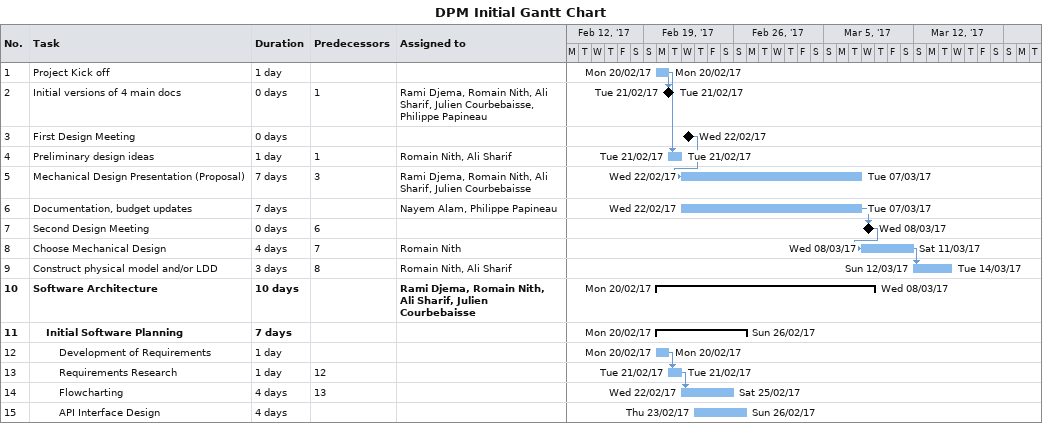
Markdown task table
DPM Initial Gantt Chart

| ID | Level | Task | Duration | Start | Finish | Predecessors | Resources |
|---|---|---|---|---|---|---|---|
| 1 | 1 | Project Kick off | 1d | 2017-02-20 | 2017-02-20 |  |  |
| 2 | 1 | Initial versions of 4 main docs | 0d | 2017-02-21 | 2017-02-21 | 1 | Rami Djema, Romain Nith, Ali Sharif, Julien Courbebaisse, Philippe Papineau |
| 3 | 1 | First Design Meeting | 0d | 2017-02-22 | 2017-02-22 |  |  |
| 4 | 1 | Preliminary design ideas | 1d | 2017-02-21 | 2017-02-21 | 1 | Romain Nith, Ali Sharif |
| 5 | 1 | Mechanical Design Presentation (Proposal) | 7d | 2017-02-22 | 2017-03-07 | 3 | Rami Djema, Romain Nith, Ali Sharif, Julien Courbebaisse |
| 6 | 1 | Documentation, budget updates | 7d | 2017-02-22 | 2017-03-07 |  | Nayem Alam, Philippe Papineau |
| 7 | 1 | Second Design Meeting | 0d | 2017-03-08 | 2017-03-08 | 6 |  |
| 8 | 1 | Choose Mechanical Design | 4d | 2017-03-08 | 2017-03-11 | 7 | Romain Nith |
| 9 | 1 | Construct physical model and/or LDD | 3d | 2017-03-12 | 2017-03-14 | 8 | Romain Nith, Ali Sharif |
| 10 | 1 | **Software Architecture** | 10d | 2017-02-20 | 2017-03-08 |  | Rami Djema, Romain Nith, Ali Sharif, Julien Courbebaisse |
| 11 | 2 | **Initial Software Planning** | 7d | 2017-02-20 | 2017-02-26 |  |  |
| 12 | 3 | Development of Requirements | 1d | 2017-02-20 | 2017-02-20 |  |  |
| 13 | 3 | Requirements Research | 1d | 2017-02-21 | 2017-02-21 | 12 |  |
| 14 | 3 | Flowcharting | 4d | 2017-02-22 | 2017-02-25 | 13 |  |
| 15 | 3 | API Interface Design | 4d | 2017-02-23 | 2017-02-26 |  |  |
